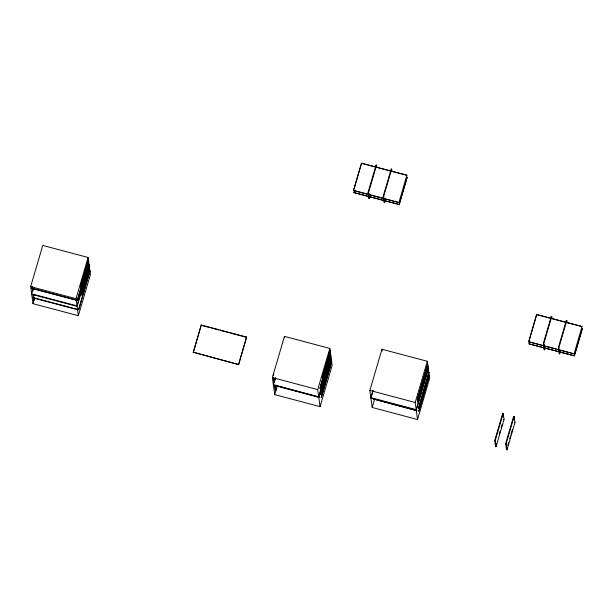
<?xml version="1.0" encoding="UTF-8"?>
<svg xmlns="http://www.w3.org/2000/svg" width="613" height="613" viewBox="0 0 613 613"><rect width="100%" height="100%" fill="white"/><g stroke="black" fill="none" stroke-linecap="round" stroke-linejoin="round"><path stroke-width="0.92" d="M30.65 286.646L42.749 245.438L88.103 257.475L90.44 274.501L78.341 315.703L32.979 303.673L30.65 286.646L76.004 298.677L78.341 315.703M76.341 300.293L31.907 288.508L32.389 286.348M32.389 289.934L32.803 288.531M33.317 288.125L31.638 293.849L76.993 305.879L89.092 264.678M32.949 289.581L32.696 291.022M32.849 290.401L33.386 288.577M33.255 296.225L33.661 294.822M77.629 309.726L33.202 297.933L33.953 294.876M33.202 297.933L33.999 295.228M33.684 299.366L34.098 297.964M34.236 299.014L33.83 300.416L33.539 298.316M32.979 303.673L34.596 298.179M76.004 298.677L88.103 257.475M88.341 259.215L80.403 286.777L88.395 259.567M88.632 261.314L77.269 300.539L88.678 261.667M89.153 265.138L77.054 306.339L31.7 294.309M89.49 267.605L81.552 295.159L89.536 267.95M89.919 270.747L78.556 309.971L89.973 271.099M193.264 352.222L201.256 325.005L246.61 337.043L238.672 364.597L193.264 352.222L238.672 364.597M193.31 352.567L201.256 325.005M238.618 364.252L246.61 337.043M272.371 377.585L284.463 336.376L329.825 348.414L332.154 365.44L320.055 406.641L274.701 394.611L272.371 377.585L317.726 389.615L320.055 406.641M273.804 374.236L273.39 375.631L273.245 374.581M273.965 379.822L274.379 378.428M274.111 380.872L274.524 379.47M275.306 378.152L273.352 384.788L318.714 396.818L330.805 355.617M274.563 381.34L275.635 377.7M274.969 387.163L275.383 385.761M275.114 388.205L276.049 385.01M275.26 389.255L275.666 387.853M275.406 390.305L275.812 388.903M275.957 389.952L275.543 391.355L274.685 385.064M274.701 394.611L277.39 385.454M391.462 171.134L406.879 175.218L398.91 202.566L353.548 190.536L361.524 163.188L376.374 167.127M353.548 190.536L361.524 163.188M399.186 204.596L407.155 177.249L399.186 204.596L353.831 192.566L354.345 190.62M369.953 196.712L369.424 198.528L368.942 198.405L368.099 192.29L376.091 165.081L376.574 165.203L376.872 167.387L390.573 171.019M369.424 198.528L368.582 192.413L376.574 165.203M368.628 194.405L368.972 193.202M368.942 198.405L369.47 196.589M317.726 389.615L329.825 348.414M330.062 350.153L322.116 377.715L330.108 350.506M330.346 352.253L319.894 388.366L330.399 352.605M330.874 356.076L318.775 397.278L273.421 385.248M331.212 358.544L320.76 394.649L331.258 358.889M331.641 361.685L321.189 397.799L331.687 362.03M385.309 199.815L384.512 202.535L384.029 202.405L383.194 196.29L391.186 169.081L391.669 169.211L391.968 171.395M384.512 202.535L383.677 196.421L391.669 169.211M369.854 390.45L381.945 349.249L427.307 361.279L429.636 378.305L417.537 419.514L372.183 407.476L369.854 390.45L415.208 402.48L417.537 419.514M372.988 390.328L370.834 397.653L416.196 409.683L428.295 368.482M373.049 390.787L370.903 398.113L416.258 410.143L428.357 368.942M372.183 407.476L374.604 399.239M415.208 402.48L427.307 361.279M427.675 363.992L417.223 400.105L427.728 364.344M427.958 366.03L417.507 402.143L428.004 366.382M429.215 375.202L418.763 411.315L429.261 375.554M494.722 440.502L502.714 413.292L503.196 413.415L504.032 419.53L496.04 446.739L495.557 446.616L494.722 440.502L495.204 440.624L496.04 446.739M495.204 440.624L503.196 413.415M495.557 446.616L496.361 443.889M499.288 433.912L500.085 431.192M501.15 427.567L501.947 424.847M566.642 322.43L582.051 326.522L574.082 353.862L528.728 341.832L536.697 314.484L565.73 322.185M528.728 341.832L536.697 314.484M574.358 355.892L582.335 328.553L574.358 355.892L529.004 343.862L529.517 341.916M505.656 443.567L513.648 416.357L514.131 416.488L514.966 422.602L506.974 449.812L506.491 449.681L505.656 443.567L506.139 443.697L506.974 449.812M506.139 443.697L514.131 416.488M507.825 445.145L508.621 442.425M509.687 438.801L510.491 436.073M511.02 434.265L512.353 429.728M545.133 348.015L544.597 349.824L544.114 349.701L543.279 343.587L551.271 316.377L551.746 316.5L552.045 318.683L564.834 322.078M544.597 349.824L543.762 343.717L551.746 316.5M543.8 345.701L544.152 344.506M560.489 351.111L559.692 353.831L559.209 353.701L558.374 347.586L566.358 320.377L566.841 320.507L567.14 322.691M559.692 353.831L558.849 347.717L566.841 320.507M376.857 167.257L390.55 170.889M361.54 163.319L375.516 167.027M368.099 192.29L368.582 192.413M383.194 196.29L383.677 196.421M353.532 190.398L398.91 202.566M399.17 204.466L353.831 192.566M536.712 314.622L551.57 318.561L551.271 316.377M566.657 322.561L582.051 326.522M543.279 343.587L543.762 343.717M558.374 347.586L558.849 347.717M528.705 341.702L574.082 353.862M574.343 355.762L529.004 343.862M201.302 325.357L209.631 327.564M211.485 328.062L218.887 330.024M220.741 330.514L228.143 332.476M229.998 332.966L246.656 337.388M31.861 288.156L76.296 299.941M503.549 419.399L504.032 419.53M514.483 422.472L514.966 422.602M33.156 297.589L77.583 309.373M416.863 410.48L373.355 398.94L416.909 410.825M319.335 397.308L275.781 385.416M566.358 320.377L566.55 321.748M513.648 416.357L514.123 419.851M502.714 413.292L503.189 416.779M406.879 175.218L391.485 171.265L391.186 169.081M376.091 165.081L376.282 166.445M381.945 349.249L382.198 351.05M284.463 336.376L284.654 337.778M273.682 377.731L274.295 382.244M31.96 286.792L32.581 291.313M33.11 295.175L33.393 297.267M428.939 372.321L418.48 408.434L428.939 372.321"/></g></svg>
